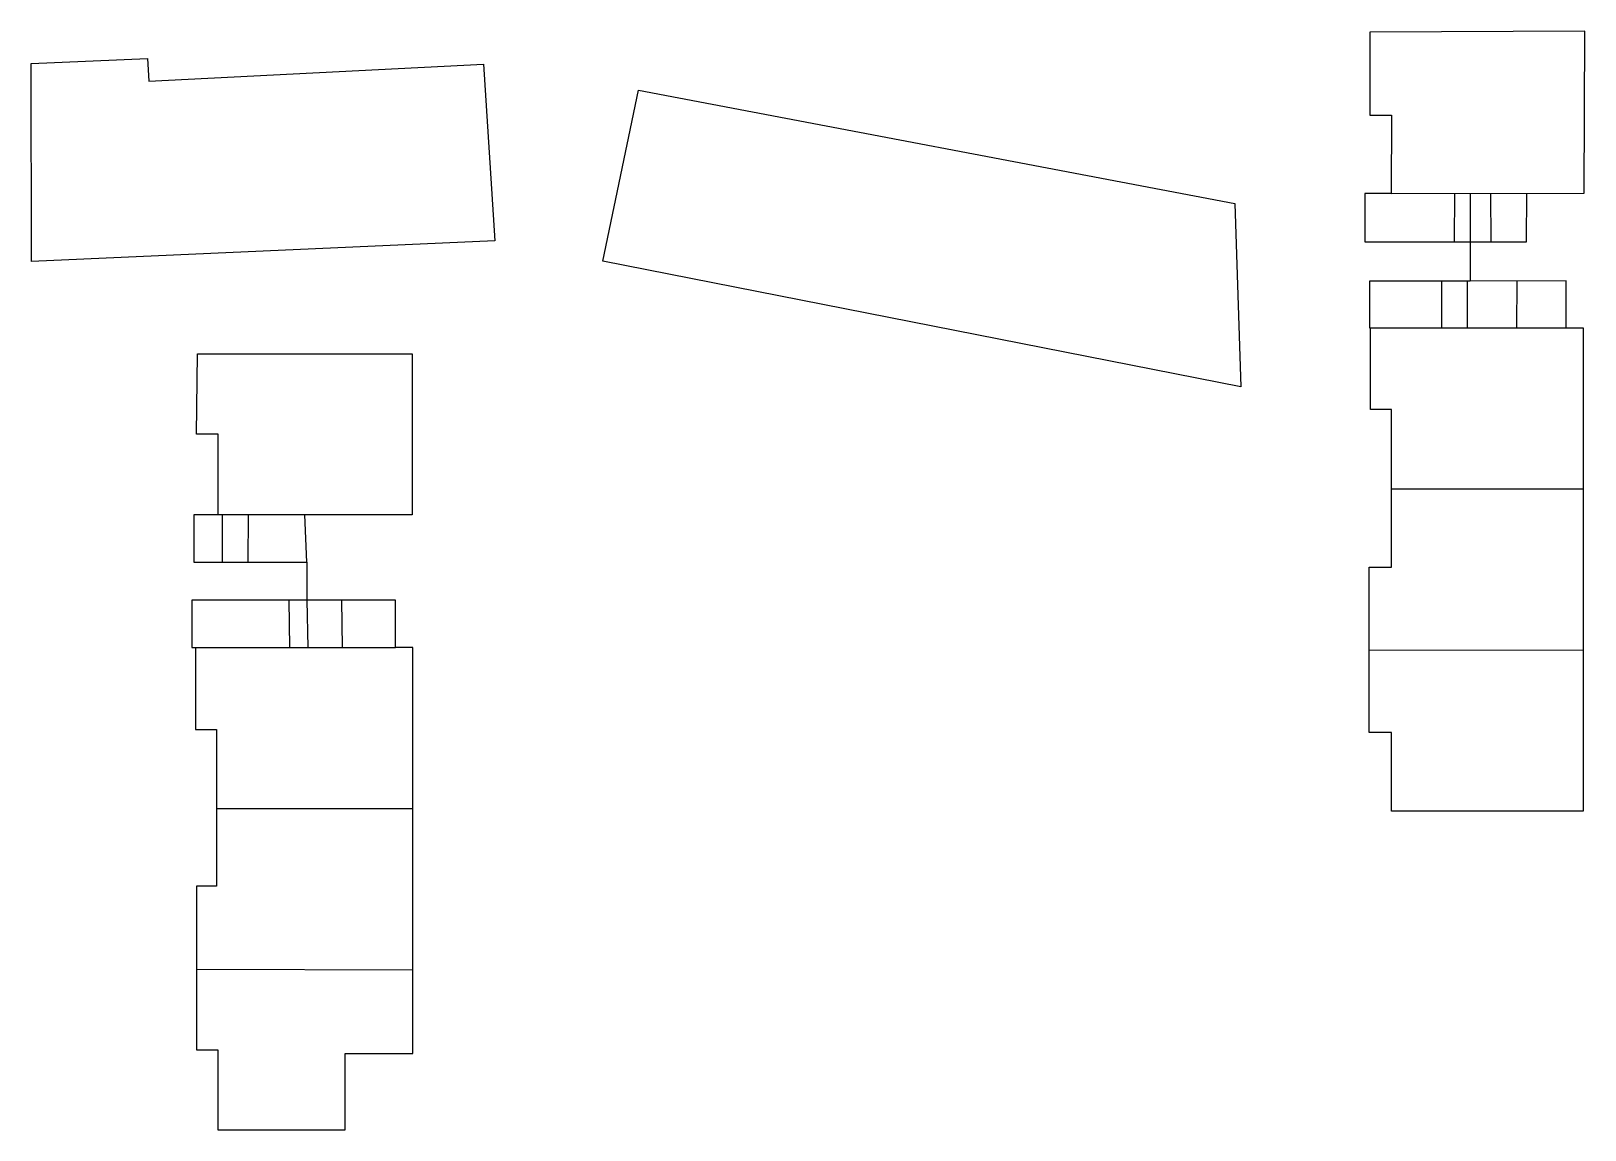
# Model space of a CAD drawing. Header units: inches. Extents: x 0 to 9.25, y 0 to 6.54.
import ezdxf

# ---------------------------------------------------------------- set-up
doc = ezdxf.new("R2010")
doc.units = ezdxf.units.IN
doc.header["$MEASUREMENT"] = 0
doc.layers.add('floor 6', color=5, linetype='Continuous')

msp = doc.modelspace()

# ---------------------------------------------------------------- linework, layer by layer
at = {"layer": 'floor 6'}
for p, q in [((9.2529, 6.545), (7.9718, 6.5385)), ((7.9718, 6.5385), (7.9718, 6.0446)), ((9.2491, 5.5789), (9.2529, 6.545)), ((0, 6.3515), (0.6938, 6.3813)), ((0.0016, 5.1718), (0, 6.3515)), ((0.6938, 6.3813), (0.7009, 6.2468)), ((0.7009, 6.2468), (2.6935, 6.3483)), ((2.6935, 6.3483), (2.7612, 5.2958)), ((3.4055, 5.1736), (3.6165, 6.1925)), ((3.6165, 6.1925), (7.1684, 5.5173)), ((7.9718, 6.0446), (8.1013, 6.0446)), ((8.1013, 6.0446), (8.0983, 5.5784)), ((8.0983, 5.5784), (7.9421, 5.5783)), ((7.9421, 5.5783), (7.9421, 5.289)), ((8.0983, 5.5784), (9.2491, 5.5789)), ((8.4761, 5.5786), (8.4752, 5.289)), ((8.5698, 5.5786), (8.5698, 5.0551)), ((8.6936, 5.289), (8.6917, 5.5787)), ((8.9058, 5.289), (8.9064, 5.5788)), ((7.1684, 5.5173), (7.2046, 4.426)), ((2.7612, 5.2958), (0.0016, 5.1718)), ((7.9421, 5.289), (8.9058, 5.289)), ((7.2046, 4.426), (3.4055, 5.1736)), ((8.5698, 5.0551), (7.9702, 5.0551)), ((7.9702, 5.0551), (7.9702, 4.7768)), ((8.398, 5.0551), (8.398, 4.7768)), ((8.5513, 5.0551), (8.5509, 4.7768)), ((9.1411, 5.0575), (8.5698, 5.0551)), ((8.8472, 5.0562), (8.8453, 4.7768)), ((9.1411, 4.7768), (9.1411, 5.0575)), ((7.9702, 4.7768), (9.1411, 4.7768)), ((7.9757, 4.2912), (7.9762, 4.7768)), ((9.1411, 4.7768), (9.243, 4.7768)), ((9.243, 4.7768), (9.243, 1.8986)), ((0.9853, 4.1445), (0.9901, 4.6221)), ((0.9901, 4.6221), (2.2684, 4.6221)), ((2.2684, 4.6221), (2.2684, 3.6636)), ((8.1006, 4.2912), (7.9757, 4.2912)), ((8.1006, 3.3524), (8.1006, 4.2912)), ((1.1133, 4.1445), (0.9853, 4.1445)), ((1.1133, 3.6636), (1.1133, 4.1445)), ((8.1006, 3.8176), (9.243, 3.8176)), ((1.1133, 3.6636), (0.9686, 3.6636)), ((0.9686, 3.6636), (0.9686, 3.3824)), ((2.2684, 3.6636), (1.1133, 3.6636)), ((1.1386, 3.6636), (1.1372, 3.3824)), ((1.2933, 3.3824), (1.2947, 3.6636)), ((1.6418, 3.3824), (1.6306, 3.6636)), ((0.9686, 3.3824), (1.6418, 3.3824)), ((1.6418, 3.3824), (1.6418, 3.1544)), ((7.968, 2.3676), (7.968, 3.3524)), ((7.968, 3.3524), (8.1006, 3.3524)), ((1.6418, 3.1544), (0.9575, 3.1544)), ((0.9575, 3.1544), (0.9575, 2.8741)), ((1.5358, 3.1544), (1.5393, 2.8741)), ((2.1701, 3.1544), (1.6418, 3.1544)), ((1.6418, 3.1544), (1.6479, 2.8741)), ((1.8547, 2.8741), (1.8512, 3.1544)), ((2.1701, 2.8741), (2.1701, 3.1544)), ((0.9575, 2.8741), (2.1701, 2.8741)), ((0.9791, 2.8741), (0.9791, 2.3859)), ((2.2734, 2.8741), (2.1701, 2.8741)), ((2.2734, 0.4556), (2.2734, 2.8741)), ((7.968, 2.8578), (9.243, 2.8603)), ((0.9791, 2.3859), (1.1048, 2.3859)), ((1.1048, 2.3859), (1.1048, 1.4516)), ((8.1006, 2.3676), (7.968, 2.3676)), ((8.1006, 1.8986), (8.1006, 2.3676)), ((1.1048, 1.9148), (2.2734, 1.9148)), ((9.243, 1.8986), (8.1006, 1.8986)), ((1.1048, 1.4516), (0.985, 1.4516)), ((0.985, 1.4516), (0.985, 0.4777)), ((0.985, 0.9574), (2.2734, 0.9538)), ((0.985, 0.4777), (1.1129, 0.4777)), ((1.1129, 0.4777), (1.1129, 0)), ((1.8711, 0), (1.8711, 0.4556)), ((1.8711, 0.4556), (2.2734, 0.4556)), ((1.1129, 0), (1.8711, 0))]:
    msp.add_line(p, q, dxfattribs=at)

doc.saveas('drawing.dxf')
